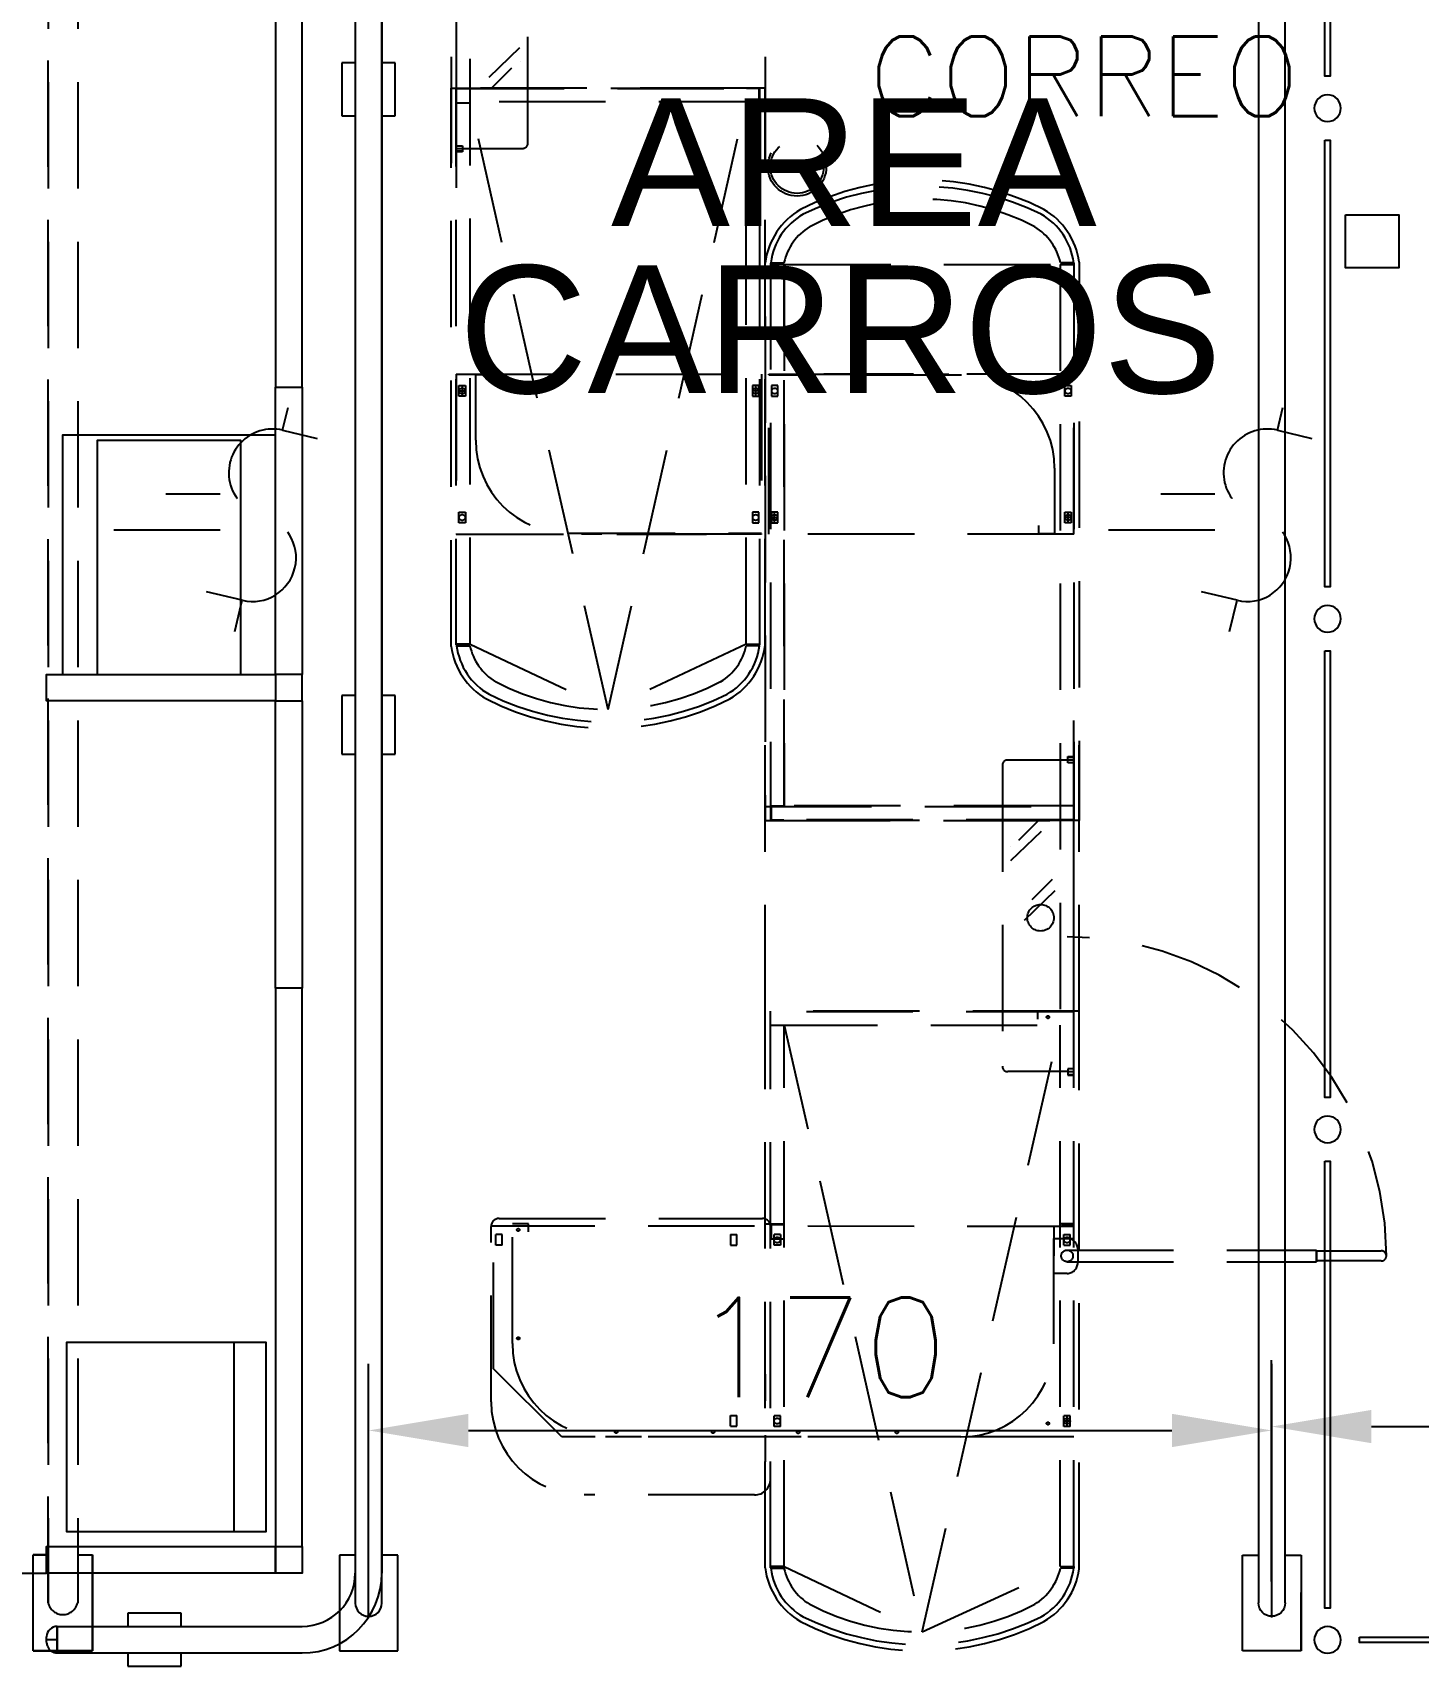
# Model space of a CAD drawing. Header units: millimetres. Extents: x 340 to 1003762, y 22 to 362022.
# Drawn here: x 399.457 to 402.061, y 42.367 to 45.438 of the extents above; entities that cross this region are included whole.
import ezdxf
from ezdxf.enums import TextEntityAlignment as Align
from ezdxf.xclip import XClip

# ---------------------------------------------------------------- set-up
doc = ezdxf.new("R2010")
doc.units = ezdxf.units.MM
doc.header["$XCLIPFRAME"] = 0
doc.linetypes.add('LSBB_P_002 - PLANTA 1° NIVEL SALA DE VENTAS$0$000_ALTILLO PROPUESTA$0$HIDDEN', pattern=[0.375, 0.25, -0.125])
doc.linetypes.add('LSBB_P_002 - PLANTA 1° NIVEL SALA DE VENTAS$0$DASHED', pattern=[0.75, 0.5, -0.25])
for name, color, linetype in [('LSBB_P_002 - PLANTA 1° NIVEL SALA DE VENTAS$0$0.15', 2, 'Continuous'), ('LSBB_P_002 - PLANTA 1° NIVEL SALA DE VENTAS$0$02', 2, 'Continuous'), ('LSBB_P_002 - PLANTA 1° NIVEL SALA DE VENTAS$0$0_TABIQUES', 3, 'Continuous'), ('LSBB_P_002 - PLANTA 1° NIVEL SALA DE VENTAS$0$A-CHECKOUTS', 6, 'Continuous'), ('LSBB_P_002 - PLANTA 1° NIVEL SALA DE VENTAS$0$A-DEMOLICIONES', 30, 'LSBB_P_002 - PLANTA 1° NIVEL SALA DE VENTAS$0$DASHED'), ('LSBB_P_002 - PLANTA 1° NIVEL SALA DE VENTAS$0$A-MUROS', 5, 'Continuous'), ('LSBB_P_002 - PLANTA 1° NIVEL SALA DE VENTAS$0$COTAS', 1, 'Continuous'), ('LSBB_P_002 - PLANTA 1° NIVEL SALA DE VENTAS$0$COTAS 125', 2, 'Continuous'), ('LSBB_P_002 - PLANTA 1° NIVEL SALA DE VENTAS$0$E-CHECKOUT', 2, 'Continuous'), ("LSBB_P_002 - PLANTA 1° NIVEL SALA DE VENTAS$0$LA FORTEZZA CHECK-OUT'S", 4, 'Continuous'), ('LSBB_P_002 - PLANTA 1° NIVEL SALA DE VENTAS$0$LETRERO', 2, 'Continuous'), ('LSBB_P_002 - PLANTA 1° NIVEL SALA DE VENTAS$0$MUEBLES', 8, 'Continuous'), ('XREF', 7, 'Continuous')]:
    doc.layers.add(name, color=color, linetype=linetype)
doc.styles.add('LSBB_P_002 - PLANTA 1° NIVEL SALA DE VENTAS$0$ROMANS', font='romans')
doc.styles.add('LSBB_P_002 - PLANTA 1° NIVEL SALA DE VENTAS$0$SANSSERIF', font='sas_____.pfb')
doc.dimstyles.new('LSBB_P_002 - PLANTA 1° NIVEL SALA DE VENTAS$0$DIMENSION-125', dxfattribs={"dimscale": 125, "dimtxt": 0.0015, "dimasz": 0.0015, "dimexe": 0.001, "dimexo": 0.0005, "dimgap": 0.0005, "dimtad": 1, "dimdec": 0, "dimlfac": 100, "dimzin": 0, "dimdsep": 46, "dimtxsty": 'LSBB_P_002 - PLANTA 1° NIVEL SALA DE VENTAS$0$ROMANS', "dimcen": 0.004, "dimclrd": 4, "dimclre": 8, "dimclrt": 3, "dimadec": 0, "dimazin": 0, "dimtfac": 1, "dimtdec": 0, "dimtix": 1, "dimtofl": 0, "dimtmove": 2, "dimatfit": 3, "dimfxl": 0, "dimtolj": 1, "dimtzin": 0, "dimarcsym": 0})

# ---------------------------------------------------------------- blocks, each defined once
blk = doc.blocks.new('LSBB_P_002 - PLANTA 1° NIVEL SALA DE VENTAS$0$wreru')
at = {"color": 8}
for p, q in [((6063.177, 6573.4883), (6063.177, 6569.1081)), ((6063.227, 6573.4883), (6063.227, 6569.1081)), ((6062.617, 6569.0081), (6062.617, 6568.9581)), ((6062.617, 6569.0081), (6063.077, 6569.0081)), ((6062.617, 6568.9581), (6062.617, 6569.0081)), ((6062.617, 6568.9581), (6063.077, 6568.9581))]:
    blk.add_line(p, q, dxfattribs=at)
for points in [[(6063.1519, 6571.9482), (6063.1519, 6571.8482)], [(6063.1769, 6571.9482), (6063.1519, 6571.9482)], [(6063.1519, 6571.9482), (6063.1519, 6571.8482)], [(6063.1769, 6571.9482), (6063.1519, 6571.9482)], [(6063.252, 6571.9482), (6063.227, 6571.9482)], [(6063.252, 6571.9482), (6063.227, 6571.9482)], [(6063.252, 6571.8482), (6063.252, 6571.9482)], [(6063.252, 6571.8482), (6063.252, 6571.9482)], [(6063.1519, 6571.8482), (6063.1769, 6571.8482)], [(6063.1519, 6571.8482), (6063.1769, 6571.8482)], [(6063.227, 6571.8482), (6063.252, 6571.8482)], [(6063.227, 6571.8482), (6063.252, 6571.8482)], [(6063.1519, 6570.7582), (6063.1519, 6570.6482)], [(6063.1769, 6570.7582), (6063.1519, 6570.7582)], [(6063.1519, 6570.7582), (6063.1519, 6570.6482)], [(6063.1769, 6570.7582), (6063.1519, 6570.7582)], [(6063.252, 6570.7582), (6063.227, 6570.7582)], [(6063.252, 6570.7582), (6063.227, 6570.7582)], [(6063.252, 6570.6482), (6063.252, 6570.7582)], [(6063.252, 6570.6482), (6063.252, 6570.7582)], [(6063.1519, 6570.6482), (6063.1769, 6570.6482)], [(6063.1519, 6570.6482), (6063.1769, 6570.6482)], [(6063.227, 6570.6482), (6063.252, 6570.6482)], [(6063.227, 6570.6482), (6063.252, 6570.6482)], [(6062.617, 6568.9832), (6062.617, 6569.0082)], [(6062.617, 6568.9832), (6062.617, 6569.0082)], [(6062.7494, 6569.0331), (6062.7494, 6569.0081)], [(6062.8495, 6569.0331), (6062.7494, 6569.0331)], [(6062.7494, 6569.0331), (6062.7494, 6569.0081)], [(6062.8495, 6569.0331), (6062.7494, 6569.0331)], [(6062.8495, 6569.0081), (6062.8495, 6569.0331)], [(6062.8495, 6569.0081), (6062.8495, 6569.0331)], [(6062.597, 6568.9888), (6062.597, 6568.9882)], [(6062.597, 6568.9888), (6062.597, 6568.9882)], [(6062.597, 6568.9782), (6062.597, 6568.9832), (6062.597, 6568.9882)], [(6062.597, 6568.9782), (6062.597, 6568.9832), (6062.597, 6568.9882)], [(6062.597, 6568.9832), (6062.617, 6568.9832)], [(6062.597, 6568.9832), (6062.617, 6568.9832)], [(6062.597, 6568.9781), (6062.597, 6568.9775)], [(6062.597, 6568.9781), (6062.597, 6568.9775)], [(6062.617, 6568.9582), (6062.617, 6568.9832)], [(6062.617, 6568.9582), (6062.617, 6568.9832)], [(6062.7494, 6568.9581), (6062.7494, 6568.9331)], [(6062.7494, 6568.9581), (6062.7494, 6568.9331)], [(6062.8495, 6568.9331), (6062.8495, 6568.9581)], [(6062.8495, 6568.9331), (6062.8495, 6568.9581)], [(6062.7494, 6568.9331), (6062.8495, 6568.9331)], [(6062.7494, 6568.9331), (6062.8495, 6568.9331)]]:
    blk.add_lwpolyline(points, dxfattribs=at)
for radius in [0.1, 0.15]:
    blk.add_arc((6063.077, 6569.1081), radius, 270, 0, dxfattribs=at)
for points in [[(6062.617, 6569.0081), (6062.617, 6569.0081), (6062.6165, 6569.0081), (6062.6165, 6569.0081), (6062.6061, 6569.0079), (6062.5976, 6568.9996), (6062.597, 6568.9892), (6062.597, 6568.9892), (6062.597, 6568.9888), (6062.597, 6568.9888)], [(6062.597, 6568.9775), (6062.597, 6568.9775), (6062.597, 6568.9771), (6062.597, 6568.9771), (6062.5971, 6568.9748), (6062.5976, 6568.9727), (6062.5984, 6568.9706), (6062.5984, 6568.9706), (6062.5986, 6568.9702), (6062.5986, 6568.9702)], [(6062.5986, 6568.9701), (6062.5986, 6568.9701), (6062.5989, 6568.9695), (6062.5989, 6568.9695), (6062.6021, 6568.9628), (6062.6089, 6568.9584), (6062.6163, 6568.9581), (6062.6163, 6568.9581), (6062.617, 6568.9581), (6062.617, 6568.9581)]]:
    blk.add_open_spline(points, degree=3, knots=[0, 0, 0, 0, 1, 1, 1, 2, 2, 2, 3, 3, 3, 3], dxfattribs=at)
blk = doc.blocks.new('LSBB_P_002 - PLANTA 1° NIVEL SALA DE VENTAS$0$PRESTO2')
at = {"color": 8}
blk.add_lwpolyline([(6054.6344, 6579.5469), (6054.6344, 6579.9019), (6054.3194, 6579.9019), (6054.3194, 6579.5469)], close=True, dxfattribs=at)
for points in [[(6054.3194, 6579.5469), (6054.6944, 6579.5469), (6054.6944, 6579.9019), (6054.3194, 6579.9019)], [(6049.1421, 6579.4682), (6054.2821, 6579.4682)]]:
    blk.add_lwpolyline(points, dxfattribs=at)
at = {"layer": 'LSBB_P_002 - PLANTA 1° NIVEL SALA DE VENTAS$0$0.15'}
blk.add_lwpolyline([(6054.3771, 6581.1582), (6054.6471, 6581.1582), (6054.6471, 6581.5982), (6054.3771, 6581.5982)], close=True, dxfattribs=at)
at = {"layer": 'LSBB_P_002 - PLANTA 1° NIVEL SALA DE VENTAS$0$02'}
blk.add_lwpolyline([(6054.3121, 6581.1582), (6054.7121, 6581.1582), (6054.7121, 6581.6082), (6054.3121, 6581.6082)], close=True, dxfattribs=at)
at = {"layer": 'LSBB_P_002 - PLANTA 1° NIVEL SALA DE VENTAS$0$0_TABIQUES', "color": 4, "ltscale": 0.5}
for points in [[(6054.7121, 6582.7482), (6054.7121, 6581.6982), (6054.7621, 6581.6982), (6054.7621, 6582.7482)], [(6054.7121, 6581.1582), (6054.7121, 6581.6982), (6054.7621, 6581.6982), (6054.7621, 6581.1582)], [(6054.7121, 6581.1082), (6054.2821, 6581.1082), (6054.2821, 6581.1582), (6054.7121, 6581.1582)], [(6054.7121, 6580.5682), (6054.7121, 6581.1082), (6054.7621, 6581.1082), (6054.7621, 6580.5682)], [(6054.7121, 6580.5682), (6054.7121, 6579.5182), (6054.7621, 6579.5182), (6054.7621, 6580.5682)], [(6054.7121, 6579.4682), (6054.2821, 6579.4682), (6054.2821, 6579.5182), (6054.7121, 6579.5182)]]:
    blk.add_lwpolyline(points, close=True, dxfattribs=at)
at = {"layer": 'LSBB_P_002 - PLANTA 1° NIVEL SALA DE VENTAS$0$A-MUROS', "flags": 128}
for points in [[(6054.7621, 6581.1082), (6054.7621, 6581.1582), (6054.7121, 6581.1582), (6054.7121, 6581.1082)], [(6054.7121, 6579.4682), (6054.7121, 6579.5182), (6054.7621, 6579.5182), (6054.7621, 6579.4682)]]:
    blk.add_lwpolyline(points, close=True, dxfattribs=at)
at = {"layer": 'LSBB_P_002 - PLANTA 1° NIVEL SALA DE VENTAS$0$COTAS', "color": 7}
blk.add_blockref('LSBB_P_002 - PLANTA 1° NIVEL SALA DE VENTAS$0$wreru', (-8.3149, 10.3601), dxfattribs=at)
blk = doc.blocks.new('*D529')
at = {"layer": 'LSBB_P_002 - PLANTA 1° NIVEL SALA DE VENTAS$0$COTAS 125', "color": 8, "linetype": 'Continuous', "lineweight": -2, "transparency": 16777216}
for p, q in [((817.0743, 257.3464, 0), (817.0743, 257.7624, 0)), ((822.7223, 257.3464, 0), (822.7223, 257.7624, 0))]:
    blk.add_line(p, q, dxfattribs=at)
at = {"layer": 'LSBB_P_002 - PLANTA 1° NIVEL SALA DE VENTAS$0$COTAS 125', "linetype": 'Continuous', "lineweight": -2, "transparency": 16777216}
blk.add_line((817.2618, 257.6374, 0), (822.5348, 257.6374, 0), dxfattribs=at)
at = {"layer": 'LSBB_P_002 - PLANTA 1° NIVEL SALA DE VENTAS$0$COTAS 125', "transparency": 16777216}
for points in [[(817.2618, 257.6687, 0), (817.2618, 257.6062, 0), (817.0743, 257.6374, 0)], [(822.5348, 257.6687, 0), (822.5348, 257.6062, 0), (822.7223, 257.6374, 0)]]:
    blk.add_solid(points, dxfattribs=at)
at = {"layer": 'LSBB_P_002 - PLANTA 1° NIVEL SALA DE VENTAS$0$COTAS 125', "color": 2, "transparency": 16777216, "insert": (819.8983, 257.7937, 0), "char_height": 0.1875, "attachment_point": 5, "style": 'LSBB_P_002 - PLANTA 1° NIVEL SALA DE VENTAS$0$ROMANS'}
blk.add_mtext('\\A1;565', dxfattribs=at)
blk = doc.blocks.new('LSBB_P_002 - PLANTA 1° NIVEL SALA DE VENTAS$0$self scanning (16.03.2016)')
at = {"layer": 'LSBB_P_002 - PLANTA 1° NIVEL SALA DE VENTAS$0$A-CHECKOUTS'}
for p, q in [((5703.09, 1692.5), (5692.09, 1692.5)), ((5692.09, 1692.5), (5692.09, 1674.5)), ((5703.09, 1692.5), (5703.09, 1681.5)), ((5703.09, 1674.5), (5703.09, 1692.5)), ((5695.09, 1216.95), (5695.09, 1683.5)), ((5700.09, 1683.5), (5700.09, 1216.95)), ((5692.09, 1674.5), (5695.09, 1674.5)), ((5700.09, 1674.5), (5703.09, 1674.5))]:
    blk.add_line(p, q, dxfattribs=at)
for points in [[(5714.09, 1689.95), (5787.79, 1689.95), (5787.79, 1690.95), (5714.09, 1690.95)], [(5707.59, 1600.45), (5708.59, 1600.45), (5708.59, 1684.45), (5707.59, 1684.45)], [(5707.59, 1504.45), (5708.59, 1504.45), (5708.59, 1588.45), (5707.59, 1588.45)], [(5707.59, 1408.45), (5708.59, 1408.45), (5708.59, 1492.45), (5707.59, 1492.45)], [(5711.48, 1422.47), (5721.48, 1422.47), (5721.48, 1432.47), (5711.48, 1432.47)], [(5707.59, 1312.45), (5708.59, 1312.45), (5708.59, 1396.45), (5707.59, 1396.45)]]:
    blk.add_lwpolyline(points, close=True, dxfattribs=at)
for centre in [(5708.09, 1690.45), (5708.09, 1594.45), (5708.09, 1498.45), (5708.09, 1402.45)]:
    blk.add_circle(centre, 2.5, dxfattribs=at)
blk.add_arc((5697.59, 1683.5, 0), 2.5, 0, 180, dxfattribs=at)
blk = doc.blocks.new('*D532')
at = {"layer": 'LSBB_P_002 - PLANTA 1° NIVEL SALA DE VENTAS$0$COTAS 125', "color": 8, "linetype": 'Continuous', "lineweight": -2, "transparency": 16777216}
for p, q in [((815.3771, 257.2781), (815.3771, 257.7551)), ((817.0745, 257.2781), (817.0745, 257.7551))]:
    blk.add_line(p, q, dxfattribs=at)
at = {"layer": 'LSBB_P_002 - PLANTA 1° NIVEL SALA DE VENTAS$0$COTAS 125', "linetype": 'Continuous', "lineweight": -2, "transparency": 16777216}
blk.add_line((815.5646, 257.6301), (816.887, 257.6301), dxfattribs=at)
at = {"layer": 'LSBB_P_002 - PLANTA 1° NIVEL SALA DE VENTAS$0$COTAS 125', "transparency": 16777216}
for points in [[(815.5646, 257.6613), (815.5646, 257.5988), (815.3771, 257.6301)], [(816.887, 257.6613), (816.887, 257.5988), (817.0745, 257.6301)]]:
    blk.add_solid(points, dxfattribs=at)
at = {"layer": 'LSBB_P_002 - PLANTA 1° NIVEL SALA DE VENTAS$0$COTAS 125', "color": 2, "transparency": 16777216, "insert": (816.2258, 257.7863), "char_height": 0.1875, "attachment_point": 5, "style": 'LSBB_P_002 - PLANTA 1° NIVEL SALA DE VENTAS$0$ROMANS'}
blk.add_mtext('\\A1;170', dxfattribs=at)
blk = doc.blocks.new('LSBB_P_002 - PLANTA 1° NIVEL SALA DE VENTAS$0$DEMOL')
at = {"layer": 'LSBB_P_002 - PLANTA 1° NIVEL SALA DE VENTAS$0$A-DEMOLICIONES', "linetype": 'LSBB_P_002 - PLANTA 1° NIVEL SALA DE VENTAS$0$000_ALTILLO PROPUESTA$0$HIDDEN', "ltscale": 0.8}
for p, q in [((1014.7746, 257.3061), (1014.7746, 261.6652)), ((1014.7746, 261.6652), (1014.7746, 257.3061)), ((1014.8303, 261.6652), (1014.8303, 257.3061)), ((1015.5419, 261.5651), (1015.5419, 259.993)), ((1015.6765, 260.0507), (1015.6765, 260.6165)), ((1015.5679, 259.1088), (1015.5679, 260.5392)), ((1015.5324, 260.513), (1015.5324, 259.993)), ((1016.1224, 260.513), (1016.1224, 259.993)), ((1015.5419, 260.4665), (1015.5419, 259.8795)), ((1015.6034, 260.1748), (1015.661, 260.2304)), ((1015.662, 260.2036), (1015.662, 260.2036)), ((1015.608, 260.1538), (1015.6461, 260.192)), ((1015.5324, 260.1542), (1016.0088, 260.1542)), ((1015.5324, 259.1043), (1015.5324, 260.1542)), ((1016.0874, 260.1542), (1015.5324, 260.1542)), ((1015.5419, 260.1542), (1015.5679, 260.1542)), ((1015.5419, 259.1066), (1015.5419, 260.1542)), ((1015.5419, 260.153), (1015.5656, 260.153)), ((1015.5424, 260.1265), (1015.5424, 260.153)), ((1015.5446, 260.153), (1016.0874, 260.153)), ((1015.5656, 260.1542), (1015.5656, 260.153)), ((1016.0874, 260.1542), (1016.0874, 260.153)), ((1016.1124, 260.1542), (1016.0874, 260.1542)), ((1016.1111, 260.153), (1016.0874, 260.153)), ((1016.1111, 260.153), (1016.1111, 260.128)), ((1016.1111, 260.1265), (1016.1111, 260.153)), ((1016.1224, 260.1542), (1016.1124, 260.1542)), ((1016.1124, 259.1066), (1016.1124, 260.1542)), ((1016.1224, 259.1066), (1016.1224, 260.1542)), ((1016.1224, 260.128), (1015.5323, 260.128)), ((1015.5424, 260.1265), (1015.5679, 260.1265)), ((1015.8271, 258.9858), (1015.5679, 260.1265)), ((1015.8271, 258.9858), (1016.0864, 260.128)), ((1016.0864, 259.1088), (1016.0864, 260.128)), ((1016.1111, 260.1265), (1016.0864, 260.1265)), ((1015.5415, 260.0407), (1015.6676, 260.0407)), ((1015.5419, 260.0342), (1015.5419, 260.0457)), ((1015.5419, 260.0457), (1015.5534, 260.0457)), ((1015.5534, 260.0352), (1015.5419, 260.0352)), ((1015.5534, 260.0342), (1015.5419, 260.0342)), ((1015.5534, 260.0457), (1015.5534, 260.0342)), ((1015.5534, 260.0457), (1015.5534, 260.0342)), ((1016.1324, 259.8247), (1016.1324, 258.7771)), ((1016.1324, 259.8247), (1016.1424, 259.8247)), ((1016.1324, 259.8247), (1016.1424, 259.8247)), ((1016.1424, 259.8247), (1016.1324, 259.8247)), ((1016.1424, 259.8247), (1016.1324, 259.8247)), ((1016.1424, 259.8234), (1016.1324, 259.8234)), ((1016.1584, 259.8224), (1016.1324, 259.8224)), ((1016.1328, 259.8257), (1016.1578, 259.8257)), ((1016.1424, 259.8247), (1016.1424, 259.8257)), ((1016.1424, 259.8247), (1016.1424, 259.8234)), ((1016.1584, 259.8224), (1016.1584, 258.8033)), ((1016.1584, 258.8046), (1016.1584, 259.8224)), ((1016.1584, 259.8224), (1016.6768, 259.8224)), ((1016.1584, 258.8046), (1016.1584, 259.8224)), ((1016.1584, 259.8224), (1016.6768, 259.8224)), ((1016.6768, 259.8224), (1016.7028, 259.8224)), ((1016.6768, 259.8224), (1016.7028, 259.8224)), ((1016.6768, 259.8224), (1016.6768, 258.3921)), ((1016.6768, 259.8224), (1016.6768, 258.8046)), ((1016.6768, 259.8224), (1016.6768, 258.8046)), ((1016.7023, 259.8257), (1016.6773, 259.8257)), ((1016.6928, 259.8247), (1016.6928, 259.8257)), ((1016.6928, 259.8247), (1016.7028, 259.8247)), ((1016.6928, 259.8247), (1016.6928, 259.8234)), ((1016.6928, 259.8247), (1016.7028, 259.8247)), ((1016.6928, 259.8234), (1016.7028, 259.8234)), ((1016.7028, 259.8224), (1016.7028, 259.8247)), ((1016.7028, 259.8247), (1016.7028, 258.7771)), ((1016.7123, 259.827), (1016.7123, 258.7771)), ((1016.1224, 259.7247), (1016.1224, 258.7771)), ((1015.5419, 259.6161), (1015.5419, 259.3152)), ((1015.5419, 259.6161), (1016.1155, 259.6161)), ((1015.5469, 259.5746), (1015.5469, 259.5946)), ((1015.5469, 259.5946), (1015.5589, 259.5946)), ((1015.5529, 259.5946), (1015.5529, 259.5746)), ((1015.5589, 259.5946), (1015.5589, 259.5746)), ((1015.5784, 259.492), (1015.5784, 259.6161)), ((1015.6084, 259.6148), (1015.5784, 259.6148)), ((1015.6084, 259.5998), (1015.6084, 259.6148)), ((1016.1105, 259.5946), (1016.0985, 259.5946)), ((1016.0985, 259.5946), (1016.0985, 259.5746)), ((1016.1045, 259.5946), (1016.1045, 259.5746)), ((1016.1105, 259.5746), (1016.1105, 259.5946)), ((1016.1155, 259.6161), (1016.1155, 259.3152)), ((1016.1292, 259.3152), (1016.1292, 259.6161)), ((1016.1292, 259.6161), (1016.4678, 259.6161)), ((1016.4913, 259.6143), (1016.1292, 259.6143)), ((1016.1462, 259.5946), (1016.1342, 259.5946)), ((1016.1342, 259.5946), (1016.1342, 259.5746)), ((1016.1462, 259.5746), (1016.1462, 259.5946)), ((1016.7014, 259.6159), (1016.2328, 259.6161)), ((1016.7028, 259.6161), (1016.4678, 259.6161)), ((1016.6858, 259.5946), (1016.6978, 259.5946)), ((1016.6858, 259.5746), (1016.6858, 259.5946)), ((1016.6978, 259.5946), (1016.6978, 259.5746)), ((1016.7028, 259.3152), (1016.7028, 259.6161)), ((1015.5469, 259.5846), (1015.5589, 259.5846)), ((1015.5589, 259.5746), (1015.5469, 259.5746)), ((1016.1105, 259.5846), (1016.0985, 259.5846)), ((1016.0985, 259.5746), (1016.1105, 259.5746)), ((1016.1342, 259.5746), (1016.1462, 259.5746)), ((1016.6978, 259.5746), (1016.6858, 259.5746)), ((1015.2154, 259.5108), (1015.2256, 259.5537)), ((1017.085, 259.5108), (1017.0952, 259.5537)), ((1015.2154, 259.5108), (1015.2806, 259.4953)), ((1017.085, 259.5108), (1017.1501, 259.4953)), ((1016.6663, 259.4393), (1016.6663, 259.3152)), ((1015.0981, 259.3907), (1014.9962, 259.3907)), ((1016.9677, 259.3907), (1016.8658, 259.3907)), ((1015.5469, 259.3367), (1015.5469, 259.3567)), ((1015.5469, 259.3567), (1015.5589, 259.3567)), ((1015.5589, 259.3567), (1015.5589, 259.3367)), ((1016.1105, 259.3567), (1016.0985, 259.3567)), ((1016.0985, 259.3567), (1016.0985, 259.3367)), ((1016.1105, 259.3367), (1016.1105, 259.3567)), ((1016.1462, 259.3567), (1016.1342, 259.3567)), ((1016.1342, 259.3567), (1016.1342, 259.3367)), ((1016.1342, 259.3467), (1016.1462, 259.3467)), ((1016.1402, 259.3367), (1016.1402, 259.3567)), ((1016.1462, 259.3367), (1016.1462, 259.3567)), ((1016.6858, 259.3567), (1016.6978, 259.3567)), ((1016.6858, 259.3367), (1016.6858, 259.3567)), ((1016.6978, 259.3467), (1016.6858, 259.3467)), ((1016.6918, 259.3367), (1016.6918, 259.3567)), ((1016.6978, 259.3567), (1016.6978, 259.3367)), ((1015.0981, 259.3228), (1014.8942, 259.3228)), ((1015.5419, 259.3152), (1015.7769, 259.3152)), ((1015.5433, 259.3154), (1016.0119, 259.3152)), ((1015.5589, 259.3367), (1015.5469, 259.3367)), ((1015.7534, 259.317), (1016.1155, 259.317)), ((1016.1155, 259.3152), (1015.7769, 259.3152)), ((1016.0985, 259.3367), (1016.1105, 259.3367)), ((1016.7028, 259.3152), (1016.1292, 259.3152)), ((1016.1342, 259.3367), (1016.1462, 259.3367)), ((1016.6363, 259.3315), (1016.6363, 259.3165)), ((1016.6363, 259.3165), (1016.6663, 259.3165)), ((1016.6978, 259.3367), (1016.6858, 259.3367)), ((1016.9677, 259.3228), (1016.7638, 259.3228)), ((1015.1396, 259.191), (1015.0726, 259.2068)), ((1015.1257, 259.1321), (1015.1396, 259.191)), ((1017.0092, 259.191), (1016.9422, 259.2068)), ((1016.9952, 259.1321), (1017.0092, 259.191)), ((1015.5419, 259.1088), (1015.5419, 259.1066)), ((1015.5679, 259.1088), (1015.5419, 259.1088)), ((1015.5679, 259.1088), (1015.5419, 259.1088)), ((1015.5519, 259.1078), (1015.5419, 259.1078)), ((1015.5519, 259.1066), (1015.5419, 259.1066)), ((1015.5519, 259.1066), (1015.5419, 259.1066)), ((1015.5424, 259.1056), (1015.5674, 259.1056)), ((1015.5519, 259.1066), (1015.5519, 259.1078)), ((1015.5519, 259.1066), (1015.5519, 259.1056)), ((1015.5679, 259.1088), (1015.8271, 258.9858)), ((1016.0864, 259.1088), (1015.8271, 258.9858)), ((1016.0864, 259.1088), (1016.1124, 259.1088)), ((1016.1119, 259.1056), (1016.0869, 259.1056)), ((1016.1024, 259.1078), (1016.1124, 259.1078)), ((1016.1024, 259.1066), (1016.1024, 259.1078)), ((1016.1124, 259.1066), (1016.1024, 259.1066)), ((1016.1124, 259.1066), (1016.1024, 259.1066)), ((1016.1024, 259.1066), (1016.1124, 259.1066)), ((1016.1024, 259.1066), (1016.1124, 259.1066)), ((1016.1024, 259.1066), (1016.1024, 259.1056)), ((1016.7028, 258.4648), (1016.7028, 259.0518)), ((1016.1224, 258.4183), (1016.1224, 258.9383)), ((1016.7028, 257.3742), (1016.7028, 258.9383)), ((1016.7124, 258.4183), (1016.7124, 258.9383)), ((1016.5682, 258.8806), (1016.5682, 258.3148)), ((1016.7032, 258.8906), (1016.5771, 258.8906)), ((1016.6913, 258.8856), (1016.6913, 258.8971)), ((1016.6913, 258.8856), (1016.6913, 258.8971)), ((1016.6913, 258.8971), (1016.7028, 258.8971)), ((1016.6913, 258.8961), (1016.7028, 258.8961)), ((1016.7028, 258.8856), (1016.6913, 258.8856)), ((1016.7028, 258.8971), (1016.7028, 258.8856)), ((1016.1224, 258.8033), (1016.7124, 258.8033)), ((1016.1336, 258.8048), (1016.1584, 258.8048)), ((1016.1336, 258.8048), (1016.1336, 258.7783)), ((1016.1336, 258.7783), (1016.1336, 258.8033)), ((1016.6768, 258.8046), (1016.1584, 258.8046)), ((1016.6768, 258.8046), (1016.1584, 258.8046)), ((1016.7023, 258.8048), (1016.6768, 258.8048)), ((1016.7023, 258.8048), (1016.7023, 258.7783)), ((1016.1224, 258.7771), (1016.1324, 258.7771)), ((1016.1324, 258.7771), (1016.1574, 258.7771)), ((1016.1336, 258.7783), (1016.1574, 258.7783)), ((1016.7001, 258.7783), (1016.1574, 258.7783)), ((1016.1574, 258.7771), (1016.1574, 258.7783)), ((1016.1574, 258.7771), (1016.7124, 258.7771)), ((1016.7124, 258.7771), (1016.2359, 258.7771)), ((1016.6413, 258.7565), (1016.5837, 258.7009)), ((1016.6367, 258.7775), (1016.5986, 258.7393)), ((1016.7028, 258.7771), (1016.6768, 258.7771)), ((1016.6791, 258.7771), (1016.6791, 258.7783)), ((1016.7028, 258.7783), (1016.6791, 258.7783)), ((1016.5827, 258.7276), (1016.5827, 258.7276)), ((1016.6619, 258.6658), (1016.6237, 258.6276)), ((1016.6665, 258.6447), (1016.6089, 258.5892)), ((1016.7124, 258.4183), (1016.1224, 258.4183)), ((1016.1224, 257.3719), (1016.1224, 258.4183)), ((1016.1324, 257.3719), (1016.1324, 258.4183)), ((1016.6349, 258.4183), (1016.6649, 258.4183)), ((1016.6349, 258.4033), (1016.6349, 258.4183)), ((1016.7123, 257.3696), (1016.7123, 258.4183)), ((1016.7001, 258.4171), (1016.1324, 258.4171)), ((1016.1336, 258.3921), (1016.7124, 258.3921)), ((1016.1584, 257.3742), (1016.1584, 258.3921)), ((1016.1584, 258.3921), (1016.4176, 257.2512)), ((1016.4176, 257.2512), (1016.6768, 258.3921)), ((1016.6768, 257.3742), (1016.6768, 258.3921)), ((1016.6932, 258.3048), (1016.5782, 258.3048)), ((1016.6913, 258.3098), (1016.6913, 258.2983)), ((1016.7028, 258.3098), (1016.6913, 258.3098)), ((1016.6913, 258.2993), (1016.7028, 258.2993)), ((1016.6913, 258.2983), (1016.7028, 258.2983)), ((1016.6932, 258.3048), (1016.7032, 258.3048)), ((1016.7028, 258.2983), (1016.7028, 258.3098)), ((1015.6224, 258.0288), (1016.1174, 258.0288)), ((1016.7023, 258.0137), (1015.6074, 258.0142)), ((1015.6074, 257.6838), (1015.6074, 258.0138)), ((1015.6119, 257.7461), (1015.6119, 258.0188)), ((1015.6164, 257.9783), (1015.6164, 257.9983)), ((1015.6284, 257.9983), (1015.6164, 257.9983)), ((1015.6284, 257.9783), (1015.6284, 257.9983)), ((1015.6474, 257.7933), (1015.6474, 258.0183)), ((1015.6774, 258.0183), (1015.6474, 258.0183)), ((1015.6774, 258.0033), (1015.6774, 258.0183)), ((1016.0574, 257.9983), (1016.0574, 257.9783)), ((1016.0574, 257.9983), (1016.0694, 257.9983)), ((1016.0694, 257.9783), (1016.0694, 257.9983)), ((1016.1224, 258.0183), (1016.1324, 258.0183)), ((1016.1324, 258.0183), (1016.1574, 258.0183)), ((1016.1336, 258.0171), (1016.1574, 258.0171)), ((1016.1336, 257.9906), (1016.1336, 258.0171)), ((1016.1336, 258.0171), (1016.1336, 257.9921)), ((1016.1336, 257.9906), (1016.1584, 257.9906)), ((1016.1394, 257.9783), (1016.1394, 257.9983)), ((1016.1514, 257.9983), (1016.1394, 257.9983)), ((1016.1514, 257.9983), (1016.1514, 257.9783)), ((1016.1574, 258.0183), (1016.1574, 258.0171)), ((1016.6649, 258.0137), (1016.6649, 257.9583)), ((1016.6649, 257.9253), (1016.6649, 257.9913)), ((1016.6649, 257.9913), (1016.6899, 257.9913)), ((1016.7028, 258.0183), (1016.6768, 258.0183)), ((1016.7023, 257.9906), (1016.6768, 257.9906)), ((1016.6791, 258.0183), (1016.6791, 258.0171)), ((1016.7028, 258.0171), (1016.6791, 258.0171)), ((1016.6839, 257.9983), (1016.6959, 257.9983)), ((1016.6839, 257.9783), (1016.6839, 257.9983)), ((1016.6959, 257.9783), (1016.6959, 257.9983)), ((1016.7023, 257.9906), (1016.7023, 258.0171)), ((1015.6284, 257.9783), (1015.6164, 257.9783)), ((1016.0574, 257.9783), (1016.0694, 257.9783)), ((1016.1514, 257.9783), (1016.1394, 257.9783)), ((1016.6839, 257.9783), (1016.6959, 257.9783)), ((1016.6899, 257.9693), (1017.1583, 257.9693)), ((1016.7099, 257.9713), (1016.7099, 257.9453)), ((1017.1583, 257.9693), (1017.1583, 257.9473)), ((1017.1583, 257.9488), (1017.1583, 257.9678)), ((1017.1583, 257.9678), (1017.2804, 257.9678)), ((1016.6899, 257.9473), (1017.1583, 257.9473)), ((1017.2804, 257.9488), (1017.1583, 257.9488)), ((1016.6899, 257.9253), (1016.6649, 257.9253)), ((1016.6649, 257.7928), (1016.6649, 257.9253)), ((1016.6899, 257.9253), (1016.6899, 257.9253)), ((1015.7401, 257.6178), (1015.6119, 257.7461)), ((1016.1224, 257.7058), (1016.1224, 257.7358)), ((1016.1224, 257.7358), (1016.1224, 257.6858)), ((1016.0574, 257.6583), (1016.0694, 257.6583)), ((1016.0574, 257.6383), (1016.0574, 257.6583)), ((1016.0694, 257.6383), (1016.0694, 257.6583)), ((1016.1514, 257.6578), (1016.1394, 257.6578)), ((1016.1394, 257.6378), (1016.1394, 257.6578)), ((1016.1514, 257.6378), (1016.1514, 257.6578)), ((1016.6959, 257.6578), (1016.6839, 257.6578)), ((1016.6839, 257.6378), (1016.6839, 257.6578)), ((1016.6899, 257.6378), (1016.6899, 257.6578)), ((1016.6959, 257.6378), (1016.6959, 257.6578)), ((1016.0574, 257.6383), (1016.0694, 257.6383)), ((1016.1224, 257.621), (1016.1224, 257.571)), ((1016.1514, 257.6378), (1016.1394, 257.6378)), ((1016.6959, 257.6478), (1016.6839, 257.6478)), ((1016.6959, 257.6378), (1016.6839, 257.6378)), ((1016.7028, 257.6183), (1015.7401, 257.6178)), ((1016.4899, 257.6183), (1015.8224, 257.6183)), ((1016.1024, 257.5088), (1015.7824, 257.5088)), ((1014.7468, 257.2156), (1014.7468, 257.3965)), ((1014.7468, 257.3965), (1014.7746, 257.3965)), ((1014.7746, 257.3965), (1014.7468, 257.3965)), ((1014.7468, 257.2156), (1014.7468, 257.3965)), ((1014.8303, 257.3965), (1014.8581, 257.3965)), ((1014.8303, 257.3965), (1014.8581, 257.3965)), ((1014.8581, 257.2156), (1014.8581, 257.3965)), ((1014.8581, 257.3965), (1014.8581, 257.2156)), ((1016.1584, 257.3742), (1016.1324, 257.3742)), ((1016.1584, 257.3742), (1016.4176, 257.2512)), ((1016.6768, 257.3742), (1016.7028, 257.3742)), ((1016.6768, 257.3742), (1016.7028, 257.3742)), ((1016.7028, 257.3742), (1016.7028, 257.3719)), ((1016.1424, 257.3732), (1016.1324, 257.3732)), ((1016.1424, 257.3719), (1016.1324, 257.3719)), ((1016.1424, 257.3719), (1016.1324, 257.3719)), ((1016.1324, 257.3719), (1016.1424, 257.3719)), ((1016.1324, 257.3719), (1016.1424, 257.3719)), ((1016.1328, 257.3709), (1016.1578, 257.3709)), ((1016.1424, 257.3719), (1016.1424, 257.3732)), ((1016.1424, 257.3719), (1016.1424, 257.3709)), ((1016.4176, 257.2512), (1016.6773, 257.3709)), ((1016.7023, 257.3709), (1016.6773, 257.3709)), ((1016.6928, 257.3732), (1016.7028, 257.3732)), ((1016.6928, 257.3719), (1016.6928, 257.3732)), ((1016.6928, 257.3719), (1016.7028, 257.3719)), ((1016.6928, 257.3719), (1016.6928, 257.3709)), ((1016.6928, 257.3719), (1016.7028, 257.3719)), ((1014.7468, 257.2156), (1014.8581, 257.2156)), ((1014.8581, 257.2156), (1014.7468, 257.2156))]:
    blk.add_line(p, q, dxfattribs=at)
for centre, radius in [((1016.1823, 260.0061, -4), 0.055), ((1016.1823, 260.0061, -4), 0.05), ((1015.5529, 259.5846), 0.0055), ((1016.1045, 259.5846), 0.0055), ((1016.1402, 259.5846), 0.0055), ((1016.6918, 259.5846), 0.0055), ((1015.5529, 259.3467), 0.0055), ((1016.1045, 259.3467), 0.0055), ((1016.1402, 259.3467), 0.0055), ((1016.6918, 259.3467), 0.0055), ((1016.6401, 258.5941), 0.025), ((1016.6539, 258.4073), 0.0025), ((1015.6584, 258.0073), 0.0025), ((1016.1449, 257.9883), 0.0055), ((1016.6899, 257.9883), 0.0055), ((1016.6899, 257.9583), 0.011), ((1015.6584, 257.8033), 0.0025), ((1016.1449, 257.6478), 0.0055), ((1016.6899, 257.6478), 0.0055), ((1015.8424, 257.6273), 0.0025), ((1016.0244, 257.6273), 0.0025), ((1016.1844, 257.6268), 0.0025), ((1016.3699, 257.6268), 0.0025), ((1016.6539, 257.6433), 0.0025)]:
    blk.add_circle(centre, radius, dxfattribs=at)
for centre, radius, start, end in [((1015.6665, 260.0507), 0.01, 270, 0), ((1016.4176, 259.481), 0.5, 62.7897, 117.2103), ((1016.4176, 259.4638), 0.5053, 63.7309, 116.2691), ((1016.2567, 259.8085), 0.1353, 120.0309, 173.136), ((1016.4176, 259.4906), 0.4548, 62.2799, 117.7201), ((1016.5794, 259.8095), 0.134, 7.5018, 60.0986), ((1016.2558, 259.8095), 0.124, 119.9014, 172.4982), ((1016.2604, 259.8034), 0.105, 121.2006, 167.7514), ((1016.5747, 259.8034), 0.105, 12.2486, 58.7994), ((1016.5794, 259.8095), 0.124, 7.5018, 60.0986), ((1016.4913, 259.4393), 0.175, 0, 90), ((1015.1965, 259.4308), 0.0822, 76.6612, 256.6612), ((1017.0661, 259.4308), 0.0822, 76.6612, 256.6612), ((1015.7534, 259.492), 0.175, 180, 270), ((1015.1586, 259.2709), 0.0822, 256.6612, 76.6612), ((1017.0282, 259.2709), 0.0822, 256.6612, 76.6612), ((1015.6653, 259.1217), 0.134, 187.5018, 240.0986), ((1015.6653, 259.1217), 0.124, 187.5018, 240.0986), ((1015.67, 259.1278), 0.105, 192.2486, 238.7994), ((1015.9843, 259.1278), 0.105, 301.2006, 347.7514), ((1015.9889, 259.1217), 0.124, 299.9014, 352.4982), ((1015.988, 259.1227), 0.1353, 300.0309, 353.136), ((1015.8271, 259.4406), 0.4548, 242.2799, 297.7201), ((1015.8271, 259.4503), 0.5, 242.7897, 297.2103), ((1015.8271, 259.4674), 0.5053, 243.7309, 296.2691), ((1016.5782, 258.8806), 0.01, 90, 180), ((1016.6899, 257.9583), 0.6, 0, 89.9878), ((1016.5782, 258.3148), 0.01, 180, 270), ((1015.6224, 258.0138), 0.015, 90, 180), ((1016.1174, 258.0138), 0.015, 0, 90), ((1016.6899, 257.9713), 0.02, 0, 90), ((1017.2804, 257.9583), 0.0095, 270, 90), ((1016.6899, 257.9453), 0.02, 270, 0), ((1015.8224, 257.7933), 0.175, 180, 270), ((1016.4899, 257.7928), 0.175, 270, 0), ((1015.7824, 257.6838), 0.175, 180, 270), ((1016.1024, 257.5388), 0.03, 270, 0), ((1016.2567, 257.3881), 0.1353, 186.864, 239.9691), ((1016.2558, 257.3871), 0.124, 187.5018, 240.0986), ((1016.2604, 257.3932), 0.105, 192.2486, 238.7994), ((1016.5747, 257.3932), 0.105, 301.2006, 347.7514), ((1016.5794, 257.3871), 0.124, 299.9014, 352.4982), ((1016.5794, 257.3871), 0.134, 299.9014, 352.4982), ((1014.8025, 257.3124), 0.0285, 192.8733, 347.1267), ((1016.4176, 257.706), 0.4548, 242.2799, 297.7201), ((1016.4176, 257.7156), 0.5, 242.7897, 297.2103), ((1016.4176, 257.7328), 0.5053, 243.7309, 296.2691)]:
    blk.add_arc(centre, radius, start, end, dxfattribs=at)
at = {"layer": 'LSBB_P_002 - PLANTA 1° NIVEL SALA DE VENTAS$0$A-DEMOLICIONES', "linetype": 'LSBB_P_002 - PLANTA 1° NIVEL SALA DE VENTAS$0$000_ALTILLO PROPUESTA$0$HIDDEN', "ltscale": 0.8, "style": 'LSBB_P_002 - PLANTA 1° NIVEL SALA DE VENTAS$0$ROMANS'}
blk.add_text('CORREO', height=0.15, dxfattribs=at).set_placement((1016.3168, 260.1011))
blk = doc.blocks.new('LSBB_P_002 - PLANTA 1° NIVEL SALA DE VENTAS', base_point=(223.5696, 14.2202))
at = {"layer": 'LSBB_P_002 - PLANTA 1° NIVEL SALA DE VENTAS$0$E-CHECKOUT'}
for p, q in [((815.352, 261.6656), (815.3521, 257.3056)), ((815.402, 257.3046), (815.402, 261.6656)), ((815.3521, 257.3956), (815.3221, 257.3956)), ((815.3221, 257.3956), (815.3221, 257.2156)), ((815.4321, 257.3956), (815.4021, 257.3956)), ((815.4321, 257.2156), (815.4321, 257.3956)), ((815.3221, 257.2156), (815.4321, 257.2156))]:
    blk.add_line(p, q, dxfattribs=at)
at = {"layer": 'LSBB_P_002 - PLANTA 1° NIVEL SALA DE VENTAS$0$E-CHECKOUT', "color": 4}
blk.add_arc((815.3771, 257.3056), 0.025, 180, 0, dxfattribs=at)
at = {"layer": "LSBB_P_002 - PLANTA 1° NIVEL SALA DE VENTAS$0$LA FORTEZZA CHECK-OUT'S", "color": 4}
for p, q in [((815.352, 261.6656), (815.3521, 257.3056)), ((815.402, 257.3046), (815.402, 261.6656)), ((815.3521, 257.3956), (815.3221, 257.3956)), ((815.3221, 257.3956), (815.3221, 257.2156)), ((815.4321, 257.3956), (815.4021, 257.3956)), ((815.4321, 257.2156), (815.4321, 257.3956)), ((815.3221, 257.2156), (815.4321, 257.2156))]:
    blk.add_line(p, q, dxfattribs=at)
blk.add_arc((815.3771, 257.3056), 0.025, 180, 0, dxfattribs=at)
at = {"layer": 'LSBB_P_002 - PLANTA 1° NIVEL SALA DE VENTAS$0$A-CHECKOUTS', "xscale": -0.01, "yscale": 0.01, "zscale": 0.01, "rotation": 180}
blk.add_blockref('LSBB_P_002 - PLANTA 1° NIVEL SALA DE VENTAS$0$self scanning (16.03.2016)', (760.0986, 274.1407), dxfattribs=at)
at = {"layer": 'LSBB_P_002 - PLANTA 1° NIVEL SALA DE VENTAS$0$A-DEMOLICIONES'}
blk.add_blockref('LSBB_P_002 - PLANTA 1° NIVEL SALA DE VENTAS$0$DEMOL', (-200, 0), dxfattribs=at)
at = {"layer": 'LSBB_P_002 - PLANTA 1° NIVEL SALA DE VENTAS$0$MUEBLES', "color": 3}
blk.add_blockref('LSBB_P_002 - PLANTA 1° NIVEL SALA DE VENTAS$0$PRESTO2', (-5239.5101, -6322.1065), dxfattribs=at)
at = {"layer": 'LSBB_P_002 - PLANTA 1° NIVEL SALA DE VENTAS$0$LETRERO', "color": 2, "style": 'LSBB_P_002 - PLANTA 1° NIVEL SALA DE VENTAS$0$SANSSERIF'}
for s, p in [('AREA', (815.8327, 259.8227, 0.2233)), ('CARROS', (815.5464, 259.5085, 0.2233))]:
    blk.add_text(s, height=0.24, rotation=0, dxfattribs=at).set_placement(p, align=Align.BOTTOM_LEFT)
at = {"layer": 'LSBB_P_002 - PLANTA 1° NIVEL SALA DE VENTAS$0$COTAS 125', "color": 2}
for base, p1, p2, picture, middle in [((817.0745, 257.6301), (815.3771, 257.2156), (817.0745, 257.2156), '*D532', (816.2258, 257.7863)), ((822.7223, 257.6374, 0), (817.0743, 257.2839), (822.7223, 257.2839), '*D529', (819.8983, 257.7937, 0))]:
    dim = blk.add_linear_dim(base=base, p1=p1, p2=p2, dimstyle='LSBB_P_002 - PLANTA 1° NIVEL SALA DE VENTAS$0$DIMENSION-125', override={"dimclrd": 256, "dimclrt": 2, "dimfxl": 0.005}, dxfattribs=at)
    dim.commit()
    dim.dimension.update_dxf_attribs({"geometry": picture, "text_midpoint": middle})

msp = doc.modelspace()

# ---------------------------------------------------------------- block references
at = {"layer": 'XREF'}
ref = msp.add_blockref('LSBB_P_002 - PLANTA 1° NIVEL SALA DE VENTAS', (-191.719, -200.5998), dxfattribs=at)
XClip(ref).set_block_clipping_path([(755.454857474, 236.6800249606), (887.3150098981, 333.6713636781)])

doc.saveas('drawing.dxf')
